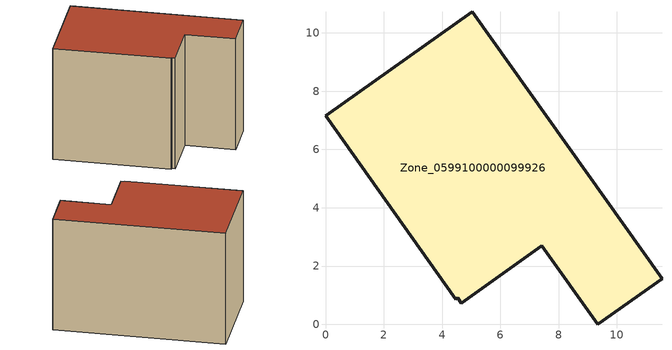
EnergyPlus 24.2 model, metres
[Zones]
Zone_0599100000099926
 floor ground (C_G): 5.03,10.73 11.55,1.56 9.34,0 7.43,2.69 4.65,0.72 4.54,0.91 4.47,0.86 0,7.16 z1.71
 wall outside (C_F): 11.55,1.56 5.03,10.73 0,7.16 4.47,0.86 4.54,0.91 4.65,0.72 7.43,2.69 9.34,0 11.55,1.56 z1.71:9.63
 roof outside (C_R): 0,7.16 4.47,0.86 4.54,0.91 4.65,0.72 7.43,2.69 9.34,0 11.55,1.56 5.03,10.73 z9.63
[BUILDING]
Pand.0599100000099926: North Axis=0; Terrain=City; Loads Convergence Tolerance Value=0.04; Temperature Convergence Tolerance Value=0.4; Solar Distribution=FullExterior; Maximum Number of Warmup Days=25; Minimum Number of Warmup Days=1
[Site:Location]
Rotterdam.The.Hague.AP_ZH_NLD Design_Conditions: Latitude=51.96; Longitude=4.45; Time Zone=1; Elevation=-4.5
[SITE:GROUNDTEMPERATURE:BUILDINGSURFACE]
18, 18, 18, 18, 18, 18, 18, 18, 18, 18, 18, 18
[MATERIAL] Thermal Absorptance=0.9; Solar Absorptance=0.7; Visible Absorptance=0.7
Name | Roughness | Thickness | Conductivity | Density | Specific Heat
G.TC.1975-1991 | MediumSmooth | 0.15 | 0.288461 | 540 | 1210
F.TC.1975-1991 | Rough | 0.3 | 0.230769 | 1920 | 840
R.TC.1975-1991 | MediumRough | 0.2 | 0.153846 | 1500 | 1000
[CONSTRUCTION]
C_G: G.TC.1975-1991
C_F: F.TC.1975-1991
C_R: R.TC.1975-1991
[ZONE]
Zone_0599100000099926: Type=1; Multiplier=1; Ceiling Height=Autocalculate; Volume=Autocalculate; Floor Area=autocalculate; Part of Total Floor Area=Yes
[ZONEINFILTRATION:DESIGNFLOWRATE]
Infil_Zone_0599100000099926: Zone or ZoneList or Space or SpaceList=Zone_0599100000099926; Schedule=AlwaysOn; Design Flow Rate Calculation Method=Flow/Area; Flow Rate per Floor Area=0.003; Constant Term Coefficient=1; Temperature Term Coefficient=0; Velocity Term Coefficient=0; Velocity Squared Term Coefficient=0
[HVACTEMPLATE:ZONE:IDEALLOADSAIRSYSTEM]
Zone_0599100000099926: Maximum Heating Supply Air Temperature=50; Minimum Cooling Supply Air Temperature=13; Maximum Heating Supply Air Humidity Ratio=0.0156; Minimum Cooling Supply Air Humidity Ratio=0.0077; Heating Limit=NoLimit; Cooling Limit=NoLimit; Dehumidification Control Type=ConstantSensibleHeatRatio; Cooling Sensible Heat Ratio=0.7; Dehumidification Setpoint=60; Humidification Control Type=None; Humidification Setpoint=30; Outdoor Air Method=None; Outdoor Air Flow Rate per Person=0.00944; Outdoor Air Flow Rate per Zone Floor Area=0; Outdoor Air Flow Rate per Zone=0; Demand Controlled Ventilation Type=None; Outdoor Air Economizer Type=NoEconomizer; Heat Recovery Type=None; Sensible Heat Recovery Effectiveness=0.7; Latent Heat Recovery Effectiveness=0.65
[ZONECONTROL:THERMOSTAT]
ThermostatControl_Zone_0599100000099926: Zone or ZoneList=Zone_0599100000099926; Control Type Schedule=DualSetpointControlType; Control 1=Thermostat_Zone_0599100000099926; Temperature Difference Between Cutout And Setpoint=0
[THERMOSTATSETPOINT:DUALSETPOINT]
Thermostat_Zone_0599100000099926: Heating Setpoint Temperature Schedule=HeatingSetpoint_Zone_0599100000099926; Cooling Setpoint Temperature Schedule=CoolingSetpoint_Zone_0599100000099926
[SCHEDULE:COMPACT]
HeatingSetpoint_Zone_0599100000099926: Through: 12/31, For: AllDays, Until: 24:00, 21
CoolingSetpoint_Zone_0599100000099926: Through: 12/31, For: AllDays, Until: 24:00, 24
DualSetpointControlType: Through: 12/31, For: AllDays, Until: 24:00, 4
AlwaysOn: Through: 12/31, For: AllDays, Until: 24:00, 1
